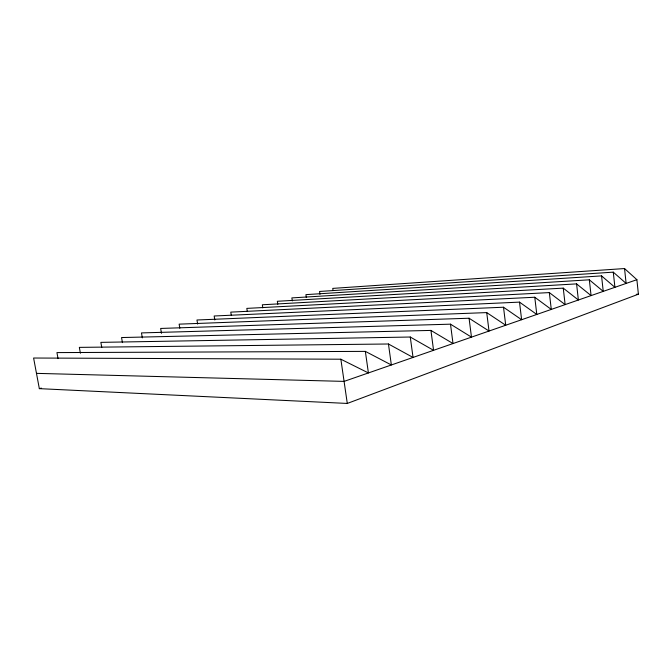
<?xml version="1.0" encoding="UTF-8"?>
<svg xmlns="http://www.w3.org/2000/svg" width="672" height="672" viewBox="0 0 672 672"><rect width="100%" height="100%" fill="white"/><g stroke="black" fill="none" stroke-linecap="round" stroke-linejoin="round"><path stroke-width="1.01" d="M58.036 358.604L56.935 352.59L365.35 351.38L368.407 372.943L340.855 359.209L33.6 358.025L39.337 388.643L347.29 403.444L638.4 294.21L636.888 279.686L624.548 268.556L332.741 288.389L333.018 290.296M636.888 279.686L344.081 381.394L36.473 373.363M39.337 388.643L41.362 388.114M624.548 268.556L626.119 283.424L613.284 272.152L319.536 291.463L319.964 294.37M613.284 272.152L614.914 287.314L601.558 275.898L305.92 294.63L306.356 297.587M601.558 275.898L603.238 291.371L589.327 279.812L291.858 297.906L292.312 300.905M589.327 279.812L591.074 295.596L576.576 283.886L277.334 301.283L277.805 304.332M576.576 283.886L578.382 300.006L563.254 288.137L262.332 304.777L262.811 307.868M563.254 288.137L565.135 304.609L549.335 292.589L246.817 308.389L247.279 311.296M549.335 292.589L551.284 309.422L534.769 297.242L230.773 312.127L231.244 315.076M636.308 294.311L638.4 294.21M534.769 297.242L536.802 314.454L519.506 302.123L214.166 315.991L214.813 319.99M519.506 302.123L521.623 319.721L503.513 307.23L196.963 319.998L197.635 324.064M503.513 307.23L505.722 325.248L486.721 312.598L179.138 324.148L179.827 328.289M486.721 312.598L489.023 331.044L469.073 318.234L160.65 328.448L161.482 333.337M469.073 318.234L471.475 337.142L450.5 324.173L141.473 332.909L142.33 337.89M450.5 324.173L453.012 343.552L430.928 330.422L121.556 337.546L122.438 342.619M430.928 330.422L433.566 350.314L410.273 337.025L100.859 342.367L101.774 347.533M410.273 337.025L413.045 357.437L388.45 343.997L79.338 347.374L80.405 353.279M365.35 351.38L391.356 364.972L388.45 343.997M340.855 359.209L347.29 403.444"/></g></svg>
